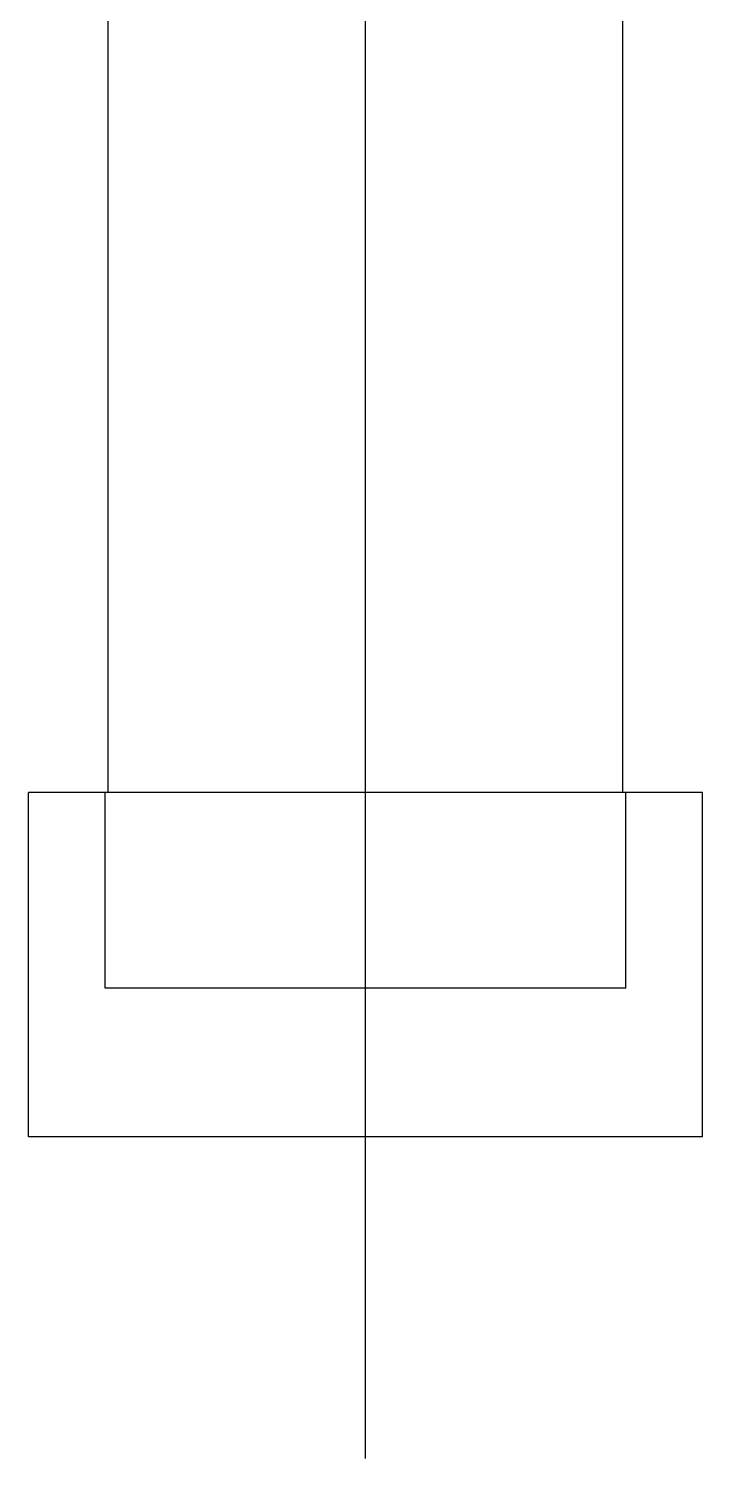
# Model space of a CAD drawing. Header units: inches. Extents: x -883 to 808, y -248 to 1051.
# Drawn here: x -391.449 to -389.727, y 857.308 to 860.963 of the extents above; entities that cross this region are included whole.
import ezdxf

# ---------------------------------------------------------------- set-up
doc = ezdxf.new("R2010")
doc.units = ezdxf.units.IN
doc.header["$MEASUREMENT"] = 0
doc.layers.get('0').update_dxf_attribs({"linetype": 'CONTINUOUS'})
doc.layers.add('EQUIPMENT - COMPRESSORS', color=41, linetype='CONTINUOUS')

# ---------------------------------------------------------------- blocks, each defined once
blk = doc.blocks.new('A$Cb802d3fd')
for p, q in [((118.4478, 40.1345), (118.4478, 38.4125)), ((119.3278, 40.1345), (118.4478, 40.1345)), ((119.3278, 40.1345), (119.3278, 38.4125)), ((118.4478, 39.931), (116.1453, 39.931)), ((118.4478, 38.616), (116.1453, 38.616)), ((119.3278, 38.4125), (118.4478, 38.4125))]:
    blk.add_line(p, q)
at = {"ltscale": 0.098944}
for p, q in [((118.9478, 39.9385), (118.4478, 39.9385)), ((118.9478, 38.6085), (118.4478, 38.6085))]:
    blk.add_line(p, q, dxfattribs=at)
at = {"ltscale": 0.413738}
blk.add_line((118.9478, 39.9385), (118.9478, 38.6085), dxfattribs=at)
at = {"ltscale": 0.456542}
blk.add_line((120.1497, 39.2735), (112.2459, 39.2735), dxfattribs=at)

msp = doc.modelspace()

# ---------------------------------------------------------------- block references
at = {"layer": 'EQUIPMENT - COMPRESSORS', "rotation": 270}
msp.add_blockref('A$Cb802d3fd', (-429.86124, 977.45775), dxfattribs=at)

doc.saveas('drawing.dxf')
